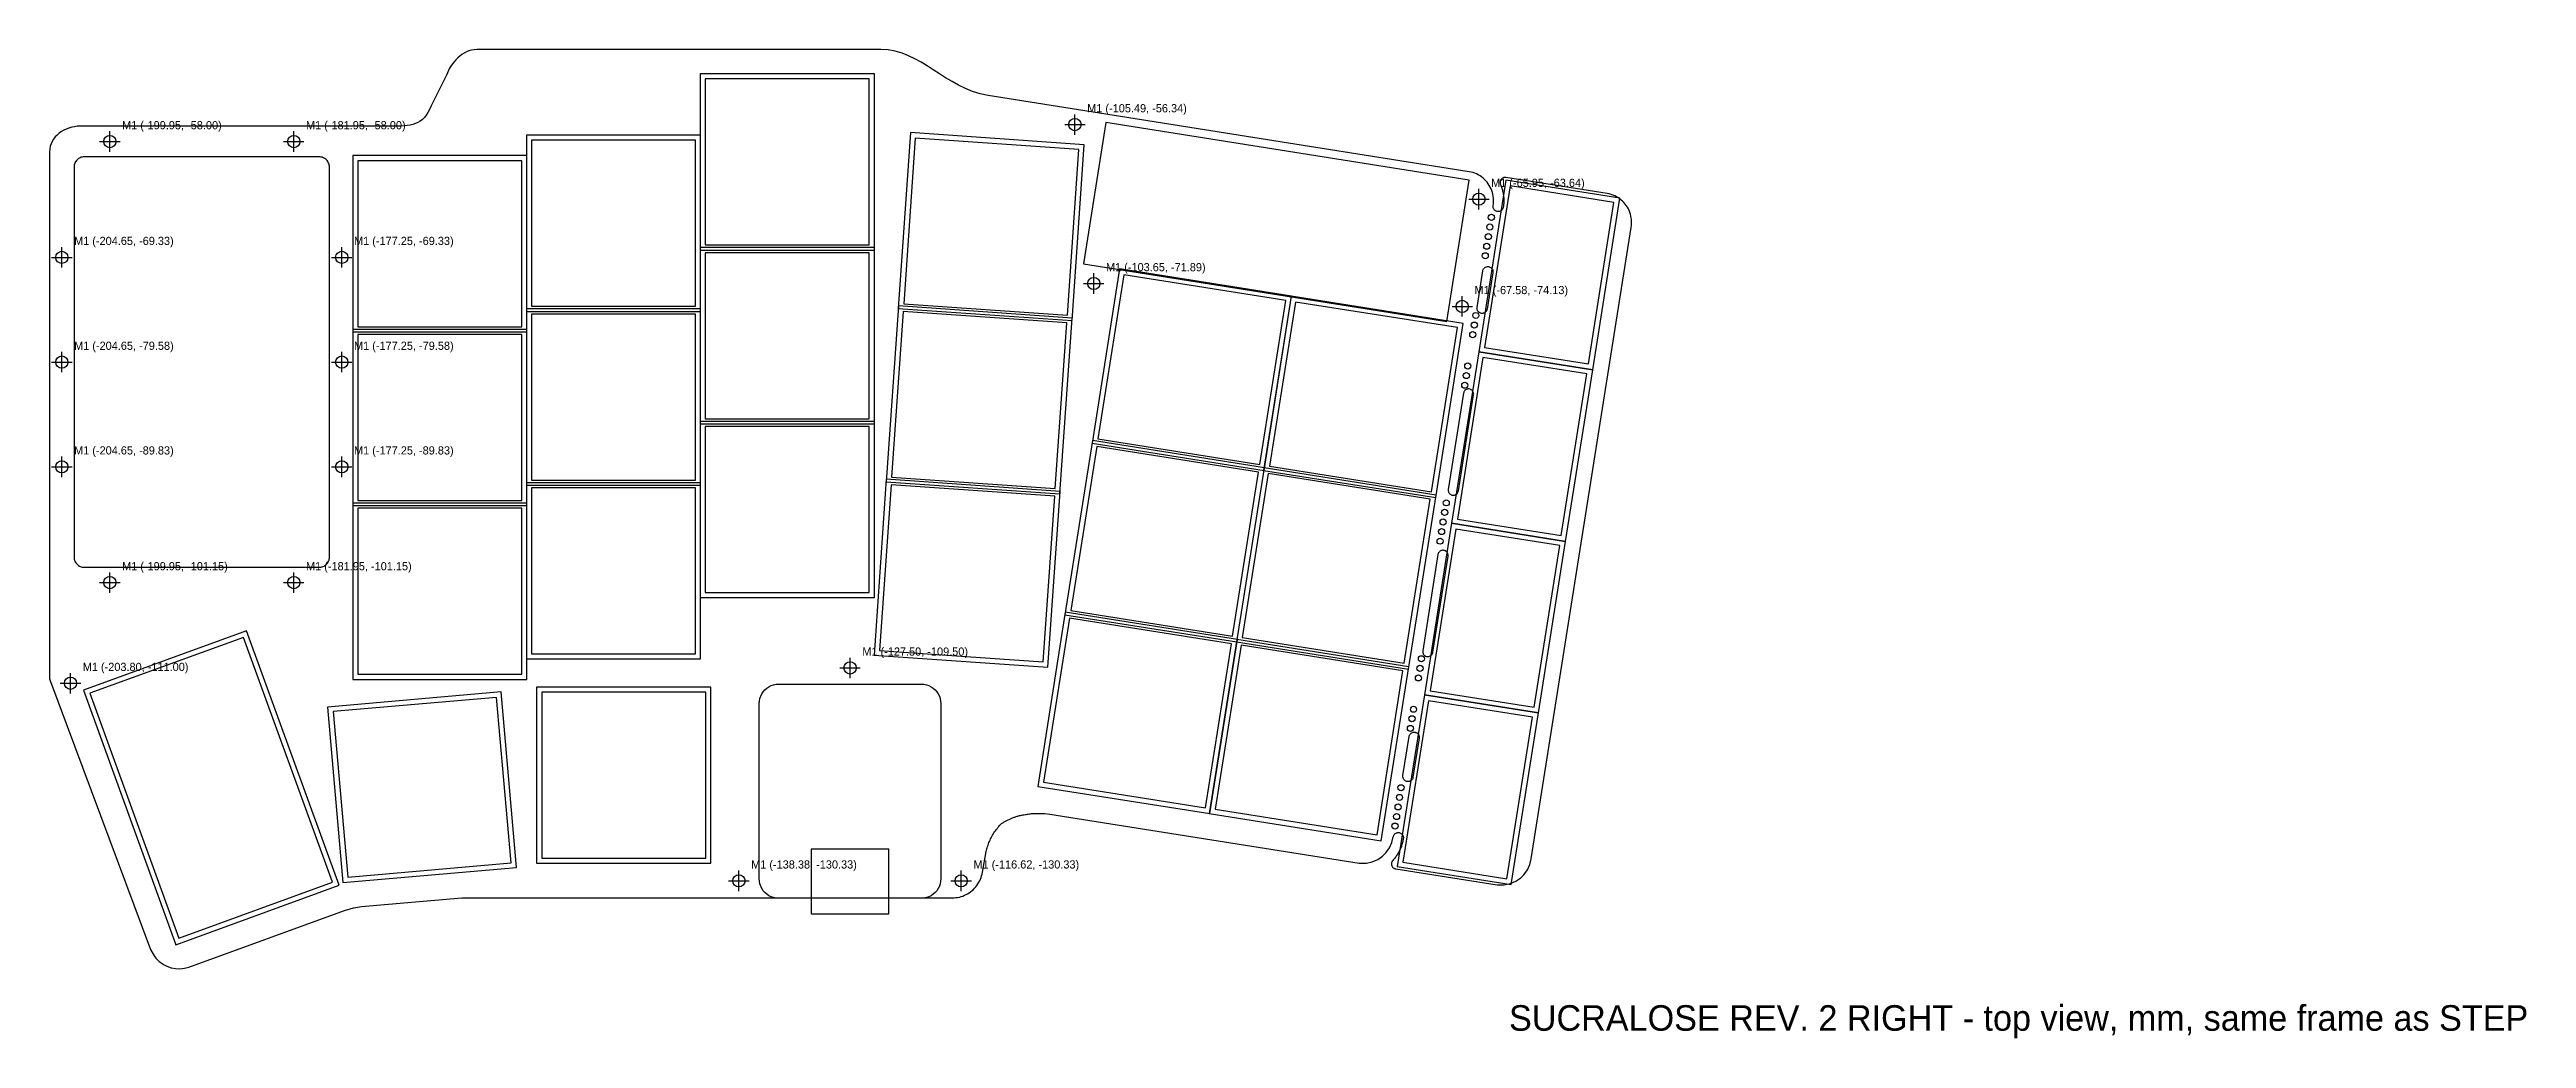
# Model space of a CAD drawing. Header units: millimetres. Extents: x -206 to 37, y -146 to -49.
import ezdxf

# ---------------------------------------------------------------- set-up
doc = ezdxf.new("R2010")
doc.units = ezdxf.units.MM
for name, color, linetype in [('BATTERY_BAY', 8, 'Continuous'), ('BOARD_OUTLINE', 7, 'Continuous'), ('BREAKAWAY_BITES', 30, 'Continuous'), ('BREAKAWAY_SLOTS', 30, 'Continuous'), ('DISPLAY', 3, 'Continuous'), ('KEYCAP_GUARD', 6, 'Continuous'), ('KEYCAPS', 4, 'Continuous'), ('KEYCAPS_COL6', 5, 'Continuous'), ('LABELS', 7, 'Continuous'), ('M1_HOLES', 2, 'Continuous'), ('XIAO', 1, 'Continuous'), ('XIAO_USB', 1, 'Continuous')]:
    doc.layers.add(name, color=color, linetype=linetype)

msp = doc.modelspace()

# ---------------------------------------------------------------- linework, layer by layer
at = {"layer": 'BATTERY_BAY'}
msp.add_lwpolyline([(-178.45, -60.5), (-178.46, -60.4), (-178.47, -60.3), (-178.49, -60.2), (-178.53, -60.11), (-178.57, -60.02), (-178.62, -59.94), (-178.68, -59.86), (-178.74, -59.79), (-178.81, -59.73), (-178.89, -59.67), (-178.97, -59.62), (-179.06, -59.58), (-179.15, -59.54), (-179.25, -59.52), (-179.35, -59.51), (-179.45, -59.5), (-202.45, -59.5), (-202.55, -59.51), (-202.65, -59.52), (-202.75, -59.54), (-202.84, -59.58), (-202.93, -59.62), (-203.01, -59.67), (-203.09, -59.73), (-203.16, -59.79), (-203.22, -59.86), (-203.28, -59.94), (-203.33, -60.02), (-203.37, -60.11), (-203.41, -60.2), (-203.43, -60.3), (-203.44, -60.4), (-203.45, -60.5), (-203.45, -98.65), (-203.44, -98.75), (-203.43, -98.85), (-203.41, -98.95), (-203.37, -99.04), (-203.33, -99.13), (-203.28, -99.21), (-203.22, -99.29), (-203.16, -99.36), (-203.09, -99.42), (-203.01, -99.48), (-202.93, -99.53), (-202.84, -99.57), (-202.75, -99.61), (-202.65, -99.63), (-202.55, -99.64), (-202.45, -99.65), (-179.45, -99.65), (-179.35, -99.64), (-179.25, -99.63), (-179.15, -99.61), (-179.06, -99.57), (-178.97, -99.53), (-178.89, -99.48), (-178.81, -99.42), (-178.74, -99.36), (-178.68, -99.29), (-178.62, -99.21), (-178.57, -99.13), (-178.53, -99.04), (-178.49, -98.95), (-178.47, -98.85), (-178.46, -98.75), (-178.45, -98.65), (-178.45, -60.5)], close=True, dxfattribs=at)
at = {"layer": 'BOARD_OUTLINE'}
msp.add_lwpolyline([(-51.04, -66.42), (-51.01, -66.23), (-51, -66.04), (-51, -65.86), (-51.01, -65.67), (-51.03, -65.48), (-51.07, -65.3), (-51.11, -65.11), (-51.17, -64.94), (-51.24, -64.76), (-51.32, -64.59), (-51.42, -64.43), (-51.52, -64.27), (-51.63, -64.12), (-51.76, -63.98), (-51.89, -63.84), (-52.03, -63.72), (-52.18, -63.6), (-52.33, -63.49), (-52.49, -63.4), (-52.66, -63.31), (-52.84, -63.24), (-53.01, -63.18), (-53.19, -63.13), (-53.38, -63.09), (-63.3, -61.52), (-63.35, -61.51), (-63.39, -61.51), (-63.44, -61.52), (-63.48, -61.52), (-63.53, -61.53), (-63.57, -61.55), (-63.61, -61.57), (-63.65, -61.59), (-63.68, -61.61), (-63.72, -61.64), (-63.75, -61.67), (-63.78, -61.71), (-63.8, -61.74), (-63.83, -61.78), (-63.85, -61.82), (-63.86, -61.87), (-63.87, -61.91), (-63.88, -61.95), (-63.88, -62), (-63.88, -62.04), (-63.88, -62.09), (-63.87, -62.13), (-63.86, -62.17), (-63.84, -62.21), (-63.8, -62.3), (-63.77, -62.39), (-63.73, -62.48), (-63.7, -62.57), (-63.68, -62.66), (-63.65, -62.75), (-63.63, -62.84), (-63.6, -62.93), (-63.58, -63.02), (-63.57, -63.12), (-63.55, -63.21), (-63.54, -63.3), (-63.53, -63.4), (-63.52, -63.49), (-63.51, -63.59), (-63.51, -63.68), (-63.51, -63.78), (-63.51, -63.87), (-63.51, -63.96), (-63.52, -64.06), (-63.53, -64.15), (-63.54, -64.25), (-63.55, -64.34), (-63.56, -64.43), (-63.58, -64.5), (-63.6, -64.56), (-63.63, -64.62), (-63.67, -64.67), (-63.71, -64.72), (-63.76, -64.76), (-63.82, -64.8), (-63.88, -64.82), (-63.94, -64.84), (-64.01, -64.85), (-64.07, -64.86), (-64.14, -64.85), (-64.2, -64.84), (-64.26, -64.81), (-64.32, -64.78), (-64.37, -64.74), (-64.42, -64.7), (-64.46, -64.65), (-64.5, -64.59), (-64.53, -64.54), (-64.55, -64.47), (-64.56, -64.41), (-64.56, -64.34), (-64.55, -64.28), (-64.53, -64.09), (-64.51, -63.9), (-64.51, -63.72), (-64.52, -63.53), (-64.54, -63.34), (-64.58, -63.16), (-64.63, -62.97), (-64.68, -62.79), (-64.75, -62.62), (-64.84, -62.45), (-64.93, -62.29), (-65.03, -62.13), (-65.14, -61.98), (-65.27, -61.84), (-65.4, -61.7), (-65.54, -61.58), (-65.69, -61.46), (-65.84, -61.35), (-66.01, -61.26), (-66.17, -61.17), (-66.35, -61.1), (-66.52, -61.04), (-66.71, -60.99), (-66.89, -60.95), (-113.97, -53.48), (-114.75, -53.32), (-115.5, -53.09), (-116.2, -52.81), (-116.87, -52.49), (-117.52, -52.14), (-118.15, -51.76), (-118.75, -51.37), (-119.35, -50.98), (-119.95, -50.6), (-120.55, -50.24), (-121.16, -49.9), (-121.77, -49.6), (-122.41, -49.35), (-123.08, -49.16), (-123.77, -49.04), (-124.5, -49), (-164, -49), (-164.28, -49.02), (-164.54, -49.06), (-164.8, -49.13), (-165.04, -49.23), (-165.27, -49.34), (-165.49, -49.48), (-165.7, -49.64), (-165.9, -49.81), (-166.08, -49.99), (-166.25, -50.19), (-166.41, -50.4), (-166.56, -50.61), (-166.69, -50.83), (-166.81, -51.05), (-166.91, -51.28), (-167, -51.5), (-168.5, -54.5), (-168.65, -54.85), (-168.81, -55.16), (-168.98, -55.43), (-169.16, -55.66), (-169.36, -55.85), (-169.57, -56.01), (-169.79, -56.14), (-170.03, -56.25), (-170.28, -56.33), (-170.55, -56.39), (-170.84, -56.44), (-171.14, -56.47), (-171.45, -56.49), (-171.78, -56.5), (-172.13, -56.5), (-172.5, -56.5), (-177, -56.5), (-197, -56.5), (-202.85, -56.5), (-203.13, -56.51), (-203.41, -56.55), (-203.68, -56.6), (-203.95, -56.68), (-204.21, -56.78), (-204.46, -56.9), (-204.69, -57.03), (-204.91, -57.19), (-205.11, -57.36), (-205.3, -57.55), (-205.46, -57.76), (-205.59, -57.98), (-205.7, -58.21), (-205.78, -58.46), (-205.83, -58.72), (-205.85, -59), (-205.85, -110.58), (-195.97, -137.05), (-195.62, -137.68), (-195.44, -137.91), (-195.12, -138.22), (-194.64, -138.56), (-194.38, -138.69), (-193.96, -138.83), (-193.53, -138.92), (-193.09, -138.94), (-192.65, -138.89), (-192.21, -138.78), (-176.98, -133.24), (-176.09, -132.98), (-175.31, -132.86), (-165.5, -132), (-138.5, -132), (-117.5, -132), (-117.32, -131.99), (-117.15, -131.98), (-116.98, -131.95), (-116.8, -131.92), (-116.63, -131.87), (-116.47, -131.82), (-116.3, -131.75), (-116.15, -131.68), (-115.99, -131.59), (-115.84, -131.5), (-115.7, -131.4), (-115.56, -131.29), (-115.43, -131.17), (-115.31, -131.05), (-115.19, -130.91), (-115.08, -130.78), (-114.98, -130.63), (-114.89, -130.48), (-114.81, -130.33), (-114.74, -130.17), (-114.67, -130), (-114.62, -129.84), (-114.57, -129.67), (-114.54, -129.49), (-114.16, -127.47), (-114.13, -127.34), (-114.1, -127.21), (-114.07, -127.09), (-114.03, -126.96), (-113.99, -126.83), (-113.95, -126.71), (-113.9, -126.59), (-113.85, -126.47), (-113.8, -126.34), (-113.74, -126.23), (-113.68, -126.11), (-113.62, -125.99), (-113.56, -125.88), (-113.49, -125.76), (-113.42, -125.65), (-113.35, -125.54), (-113.27, -125.43), (-113.2, -125.33), (-113.11, -125.23), (-113.03, -125.12), (-112.95, -125.02), (-112.86, -124.93), (-112.77, -124.83), (-112.67, -124.74), (-112.61, -124.7), (-112.55, -124.65), (-112.48, -124.61), (-112.41, -124.57), (-112.35, -124.54), (-112.28, -124.5), (-112.21, -124.46), (-112.15, -124.43), (-112.08, -124.39), (-112.01, -124.36), (-111.94, -124.32), (-111.87, -124.29), (-111.8, -124.26), (-111.73, -124.23), (-111.66, -124.2), (-111.59, -124.17), (-111.52, -124.14), (-111.44, -124.12), (-111.37, -124.09), (-111.3, -124.07), (-111.23, -124.04), (-111.15, -124.02), (-111.08, -124), (-111.01, -123.98), (-110.9, -123.95), (-110.8, -123.93), (-110.69, -123.91), (-110.58, -123.88), (-110.48, -123.86), (-110.37, -123.85), (-110.26, -123.83), (-110.16, -123.81), (-110.05, -123.8), (-109.94, -123.79), (-109.84, -123.77), (-109.73, -123.76), (-109.62, -123.75), (-109.51, -123.75), (-109.41, -123.74), (-109.3, -123.74), (-109.19, -123.73), (-109.08, -123.73), (-108.97, -123.73), (-108.87, -123.73), (-108.76, -123.73), (-108.65, -123.74), (-108.54, -123.74), (-108.43, -123.75), (-107.93, -123.81), (-77.68, -128.6), (-76.96, -128.6), (-76.39, -128.47), (-75.85, -128.24), (-75.37, -127.91), (-75.05, -127.6), (-74.71, -127.12), (-74.47, -126.59), (-74.33, -126.04), (-74.32, -125.97), (-74.29, -125.91), (-74.26, -125.85), (-74.23, -125.8), (-74.18, -125.75), (-74.13, -125.71), (-74.08, -125.68), (-74.02, -125.65), (-73.95, -125.63), (-73.89, -125.62), (-73.82, -125.62), (-73.76, -125.62), (-73.7, -125.64), (-73.63, -125.66), (-73.58, -125.69), (-73.52, -125.73), (-73.48, -125.77), (-73.43, -125.82), (-73.4, -125.88), (-73.37, -125.94), (-73.35, -126), (-73.34, -126.06), (-73.34, -126.13), (-73.35, -126.19), (-73.36, -126.29), (-73.38, -126.39), (-73.4, -126.49), (-73.42, -126.59), (-73.45, -126.68), (-73.48, -126.78), (-73.51, -126.88), (-73.54, -126.97), (-73.58, -127.06), (-73.61, -127.16), (-73.65, -127.25), (-73.7, -127.34), (-73.74, -127.43), (-73.79, -127.52), (-73.84, -127.61), (-73.89, -127.69), (-73.94, -127.78), (-74, -127.86), (-74.05, -127.94), (-74.11, -128.02), (-74.18, -128.1), (-74.24, -128.18), (-74.3, -128.26), (-74.37, -128.33), (-74.4, -128.37), (-74.43, -128.4), (-74.45, -128.44), (-74.47, -128.48), (-74.48, -128.52), (-74.49, -128.57), (-74.5, -128.61), (-74.5, -128.66), (-74.5, -128.7), (-74.5, -128.75), (-74.49, -128.79), (-74.48, -128.83), (-74.46, -128.88), (-74.44, -128.92), (-74.42, -128.95), (-74.39, -128.99), (-74.36, -129.02), (-74.33, -129.05), (-74.29, -129.08), (-74.25, -129.11), (-74.21, -129.13), (-74.17, -129.14), (-74.13, -129.16), (-74.08, -129.17), (-64.17, -130.74), (-63.46, -130.74), (-62.88, -130.61), (-62.34, -130.38), (-61.86, -130.05), (-61.55, -129.74), (-61.2, -129.26), (-60.96, -128.73), (-60.82, -128.18), (-51.04, -66.42)], close=True, dxfattribs=at)
at = {"layer": 'BREAKAWAY_BITES'}
for centre in [(-64.73, -65.42), (-65.03, -67.3), (-64.88, -66.36), (-65.33, -69.18), (-65.18, -68.24), (-66.25, -75.02), (-66.55, -76.9), (-66.4, -75.96), (-67.04, -79.96), (-67.33, -81.84), (-67.18, -80.9), (-69.3, -94.28), (-69.15, -93.35), (-69.75, -97.1), (-69.6, -96.16), (-69.45, -95.22), (-71.57, -108.61), (-71.87, -110.48), (-71.72, -109.54), (-72.35, -113.54), (-72.65, -115.42), (-72.5, -114.48), (-73.57, -121.23), (-73.86, -123.1), (-73.72, -122.17), (-74.16, -124.98), (-74.01, -124.04)]:
    msp.add_circle(centre, 0.3, dxfattribs=at)
at = {"layer": 'BREAKAWAY_SLOTS'}
for points in [[(-64.57, -70.81), (-65.14, -74.39), (-65.16, -74.45), (-65.18, -74.51), (-65.21, -74.57), (-65.25, -74.63), (-65.29, -74.67), (-65.34, -74.72), (-65.4, -74.75), (-65.46, -74.78), (-65.52, -74.8), (-65.58, -74.81), (-65.65, -74.81), (-65.71, -74.81), (-65.78, -74.79), (-65.84, -74.77), (-65.9, -74.74), (-65.95, -74.7), (-66, -74.66), (-66.04, -74.61), (-66.07, -74.55), (-66.1, -74.49), (-66.12, -74.43), (-66.13, -74.36), (-66.14, -74.3), (-66.13, -74.23), (-65.56, -70.66), (-65.55, -70.59), (-65.53, -70.53), (-65.5, -70.47), (-65.46, -70.42), (-65.41, -70.37), (-65.36, -70.33), (-65.31, -70.3), (-65.25, -70.27), (-65.19, -70.25), (-65.12, -70.24), (-65.06, -70.24), (-64.99, -70.24), (-64.93, -70.26), (-64.87, -70.28), (-64.81, -70.31), (-64.75, -70.35), (-64.71, -70.39), (-64.66, -70.44), (-64.63, -70.5), (-64.6, -70.56), (-64.58, -70.62), (-64.57, -70.68), (-64.57, -70.75), (-64.57, -70.81)], [(-66.47, -82.78), (-66.46, -82.72), (-66.47, -82.65), (-66.48, -82.59), (-66.5, -82.53), (-66.53, -82.47), (-66.56, -82.41), (-66.6, -82.36), (-66.65, -82.32), (-66.7, -82.28), (-66.76, -82.25), (-66.82, -82.23), (-66.89, -82.21), (-66.95, -82.21), (-67.02, -82.21), (-67.08, -82.22), (-67.14, -82.24), (-67.2, -82.27), (-67.26, -82.3), (-67.31, -82.34), (-67.35, -82.39), (-67.39, -82.45), (-67.42, -82.5), (-67.44, -82.56), (-67.46, -82.63), (-68.95, -92.03), (-68.95, -92.1), (-68.95, -92.16), (-68.94, -92.23), (-68.92, -92.29), (-68.89, -92.35), (-68.86, -92.4), (-68.82, -92.45), (-68.77, -92.5), (-68.71, -92.54), (-68.66, -92.57), (-68.6, -92.59), (-68.53, -92.6), (-68.47, -92.61), (-68.4, -92.61), (-68.34, -92.6), (-68.27, -92.58), (-68.21, -92.55), (-68.16, -92.51), (-68.11, -92.47), (-68.06, -92.42), (-68.03, -92.37), (-68, -92.31), (-67.97, -92.25), (-67.96, -92.19), (-66.47, -82.78)], [(-68.97, -98.57), (-68.96, -98.5), (-68.97, -98.44), (-68.98, -98.37), (-69, -98.31), (-69.02, -98.25), (-69.06, -98.2), (-69.1, -98.15), (-69.15, -98.1), (-69.2, -98.06), (-69.26, -98.03), (-69.32, -98.01), (-69.39, -98), (-69.45, -97.99), (-69.52, -97.99), (-69.58, -98), (-69.64, -98.02), (-69.7, -98.05), (-69.76, -98.09), (-69.81, -98.13), (-69.85, -98.18), (-69.89, -98.23), (-69.92, -98.29), (-69.94, -98.35), (-69.96, -98.41), (-71.44, -107.82), (-71.45, -107.88), (-71.45, -107.95), (-71.44, -108.01), (-71.42, -108.07), (-71.39, -108.13), (-71.36, -108.19), (-71.31, -108.24), (-71.27, -108.28), (-71.21, -108.32), (-71.16, -108.35), (-71.09, -108.37), (-71.03, -108.39), (-70.97, -108.39), (-70.9, -108.39), (-70.84, -108.38), (-70.77, -108.36), (-70.71, -108.33), (-70.66, -108.3), (-70.61, -108.26), (-70.56, -108.21), (-70.53, -108.15), (-70.5, -108.1), (-70.47, -108.03), (-70.46, -107.97), (-68.97, -98.57)], [(-71.79, -116.37), (-72.4, -120.2), (-72.41, -120.26), (-72.43, -120.32), (-72.46, -120.38), (-72.5, -120.44), (-72.55, -120.48), (-72.6, -120.52), (-72.65, -120.56), (-72.71, -120.59), (-72.77, -120.61), (-72.84, -120.62), (-72.9, -120.62), (-72.97, -120.61), (-73.03, -120.6), (-73.09, -120.58), (-73.15, -120.55), (-73.2, -120.51), (-73.25, -120.46), (-73.29, -120.41), (-73.33, -120.36), (-73.35, -120.3), (-73.37, -120.24), (-73.38, -120.17), (-73.39, -120.11), (-73.38, -120.04), (-72.77, -116.21), (-72.76, -116.15), (-72.74, -116.09), (-72.71, -116.03), (-72.67, -115.97), (-72.62, -115.93), (-72.57, -115.88), (-72.52, -115.85), (-72.46, -115.82), (-72.4, -115.8), (-72.33, -115.79), (-72.27, -115.79), (-72.2, -115.79), (-72.14, -115.81), (-72.08, -115.83), (-72.02, -115.86), (-71.97, -115.9), (-71.92, -115.94), (-71.88, -115.99), (-71.84, -116.05), (-71.82, -116.11), (-71.8, -116.17), (-71.79, -116.24), (-71.78, -116.3), (-71.79, -116.37)]]:
    msp.add_lwpolyline(points, close=True, dxfattribs=at)
at = {"layer": 'DISPLAY'}
msp.add_lwpolyline([(-66.9, -61.78), (-102.45, -56.15), (-104.64, -69.98), (-69.09, -75.61)], close=True, dxfattribs=at)
at = {"layer": 'KEYCAP_GUARD'}
for points in [[(-125.12, -51.38), (-142.18, -51.38), (-142.18, -68.62), (-125.12, -68.62)], [(-142.12, -57.38), (-159.18, -57.38), (-159.18, -74.62), (-142.12, -74.62)], [(-104.57, -58.32), (-121.57, -57.13), (-122.78, -74.34), (-105.77, -75.52)], [(-159.12, -59.38), (-176.18, -59.38), (-176.18, -76.62), (-159.12, -76.62)], [(-63.31, -61.77), (-65.97, -78.56), (-54.81, -80.33), (-52.15, -63.54)], [(-125.12, -68.38), (-142.18, -68.38), (-142.18, -85.62), (-125.12, -85.62)], [(-84.28, -73.14), (-101.12, -70.47), (-103.81, -87.51), (-86.97, -90.17)], [(-142.12, -74.38), (-159.18, -74.38), (-159.18, -91.62), (-142.12, -91.62)], [(-105.75, -75.28), (-122.76, -74.09), (-123.96, -91.29), (-106.95, -92.48)], [(-67.48, -75.8), (-84.32, -73.13), (-87.02, -90.17), (-70.18, -92.83)], [(-159.12, -76.38), (-176.18, -76.38), (-176.18, -93.62), (-159.12, -93.62)], [(-65.97, -78.56), (-68.63, -95.35), (-57.47, -97.12), (-54.81, -80.33)], [(-125.12, -85.38), (-142.18, -85.38), (-142.18, -102.62), (-125.12, -102.62)], [(-86.94, -89.93), (-103.78, -87.26), (-106.47, -104.3), (-89.63, -106.96)], [(-142.12, -91.38), (-159.18, -91.38), (-159.18, -108.62), (-142.12, -108.62)], [(-106.94, -92.23), (-123.95, -91.04), (-125.15, -108.25), (-108.14, -109.44)], [(-70.14, -92.59), (-86.98, -89.92), (-89.68, -106.96), (-72.84, -109.62)], [(-159.12, -93.38), (-176.18, -93.38), (-176.18, -110.62), (-159.12, -110.62)], [(-68.63, -95.35), (-71.29, -112.14), (-60.13, -113.91), (-57.47, -97.12)], [(-89.59, -106.72), (-106.43, -104.05), (-109.13, -121.09), (-92.29, -123.76)], [(-177.51, -130.77), (-186.57, -105.87), (-202.54, -111.68), (-193.48, -136.58)], [(-72.8, -109.38), (-89.64, -106.71), (-92.34, -123.75), (-75.5, -126.41)], [(-141.12, -111.38), (-158.18, -111.38), (-158.18, -128.62), (-141.12, -128.62)], [(-161.65, -111.84), (-178.63, -113.33), (-177.13, -130.51), (-160.14, -129.03)], [(-71.29, -112.14), (-73.95, -128.93), (-62.79, -130.7), (-60.13, -113.91)]]:
    msp.add_lwpolyline(points, close=True, dxfattribs=at)
at = {"layer": 'KEYCAPS'}
for points in [[(-125.62, -51.88), (-141.68, -51.88), (-141.68, -68.12), (-125.62, -68.12)], [(-142.62, -57.88), (-158.68, -57.88), (-158.68, -74.12), (-142.62, -74.12)], [(-105.1, -58.78), (-121.11, -57.66), (-122.24, -73.87), (-106.23, -74.99)], [(-159.62, -59.88), (-175.68, -59.88), (-175.68, -76.12), (-159.62, -76.12)], [(-125.62, -68.88), (-141.68, -68.88), (-141.68, -85.12), (-125.62, -85.12)], [(-84.85, -73.55), (-100.7, -71.04), (-103.24, -87.09), (-87.39, -89.6)], [(-142.62, -74.88), (-158.68, -74.88), (-158.68, -91.12), (-142.62, -91.12)], [(-106.28, -75.74), (-122.3, -74.62), (-123.43, -90.83), (-107.42, -91.95)], [(-68.06, -76.21), (-83.91, -73.7), (-86.45, -89.75), (-70.6, -92.26)], [(-159.62, -76.88), (-175.68, -76.88), (-175.68, -93.12), (-159.62, -93.12)], [(-125.62, -85.88), (-141.68, -85.88), (-141.68, -102.12), (-125.62, -102.12)], [(-87.51, -90.34), (-103.36, -87.83), (-105.9, -103.88), (-90.05, -106.39)], [(-142.62, -91.88), (-158.68, -91.88), (-158.68, -108.12), (-142.62, -108.12)], [(-107.47, -92.7), (-123.48, -91.58), (-124.61, -107.79), (-108.6, -108.91)], [(-70.72, -93), (-86.57, -90.49), (-89.11, -106.54), (-73.26, -109.05)], [(-159.62, -93.88), (-175.68, -93.88), (-175.68, -110.12), (-159.62, -110.12)], [(-178.15, -130.47), (-186.87, -106.51), (-201.9, -111.98), (-193.18, -135.94)], [(-90.17, -107.13), (-106.02, -104.62), (-108.56, -120.67), (-92.71, -123.18)], [(-73.38, -109.79), (-89.23, -107.28), (-91.77, -123.33), (-75.92, -125.84)], [(-162.1, -112.38), (-178.09, -113.78), (-176.67, -129.97), (-160.68, -128.57)], [(-141.62, -111.88), (-157.68, -111.88), (-157.68, -128.12), (-141.62, -128.12)]]:
    msp.add_lwpolyline(points, close=True, dxfattribs=at)
at = {"layer": 'KEYCAPS_COL6'}
for points in [[(-62.9, -62.34), (-65.4, -78.15), (-55.23, -79.76), (-52.73, -63.95)], [(-65.56, -79.13), (-68.06, -94.94), (-57.89, -96.55), (-55.39, -80.74)], [(-68.22, -95.92), (-70.72, -111.73), (-60.55, -113.34), (-58.04, -97.53)], [(-70.88, -112.71), (-73.38, -128.52), (-63.21, -130.13), (-60.7, -114.33)]]:
    msp.add_lwpolyline(points, close=True, dxfattribs=at)
at = {"layer": 'M1_HOLES'}
for p, q in [((-105.49, -57.34), (-105.49, -55.34)), ((-200.95, -58), (-198.95, -58)), ((-199.95, -59), (-199.95, -57)), ((-182.95, -58), (-180.95, -58)), ((-181.95, -59), (-181.95, -57)), ((-106.49, -56.34), (-104.49, -56.34)), ((-65.95, -64.64), (-65.95, -62.64)), ((-66.95, -63.64), (-64.95, -63.64)), ((-205.65, -69.33), (-203.65, -69.33)), ((-204.65, -70.33), (-204.65, -68.33)), ((-178.25, -69.33), (-176.25, -69.33)), ((-177.25, -70.33), (-177.25, -68.33)), ((-104.65, -71.89), (-102.65, -71.89)), ((-103.65, -72.89), (-103.65, -70.89)), ((-68.58, -74.13), (-66.58, -74.13)), ((-67.58, -75.13), (-67.58, -73.13)), ((-205.65, -79.58), (-203.65, -79.58)), ((-204.65, -80.58), (-204.65, -78.58)), ((-178.25, -79.58), (-176.25, -79.58)), ((-177.25, -80.58), (-177.25, -78.58)), ((-204.65, -90.83), (-204.65, -88.83)), ((-177.25, -90.83), (-177.25, -88.83)), ((-205.65, -89.83), (-203.65, -89.83)), ((-178.25, -89.83), (-176.25, -89.83)), ((-200.95, -101.15), (-198.95, -101.15)), ((-199.95, -102.15), (-199.95, -100.15)), ((-182.95, -101.15), (-180.95, -101.15)), ((-181.95, -102.15), (-181.95, -100.15)), ((-127.5, -110.5), (-127.5, -108.5)), ((-204.8, -111), (-202.8, -111)), ((-203.8, -112), (-203.8, -110)), ((-128.5, -109.5), (-126.5, -109.5)), ((-139.38, -130.33), (-137.38, -130.33)), ((-138.38, -131.33), (-138.38, -129.33)), ((-117.62, -130.33), (-115.62, -130.33)), ((-116.62, -131.33), (-116.62, -129.33))]:
    msp.add_line(p, q, dxfattribs=at)
for centre in [(-105.49, -56.34), (-199.95, -58), (-181.95, -58), (-65.95, -63.64), (-204.65, -69.33), (-177.25, -69.33), (-103.65, -71.89), (-67.58, -74.13), (-204.65, -79.58), (-177.25, -79.58), (-204.65, -89.83), (-177.25, -89.83), (-199.95, -101.15), (-181.95, -101.15), (-127.5, -109.5), (-203.8, -111), (-138.38, -130.33), (-116.62, -130.33)]:
    msp.add_circle(centre, 0.6, dxfattribs=at)
at = {"layer": 'XIAO'}
msp.add_lwpolyline([(-118.61, -112.99), (-118.61, -130.14), (-118.63, -130.38), (-118.67, -130.63), (-118.76, -130.87), (-118.87, -131.09), (-119, -131.3), (-119.17, -131.48), (-119.36, -131.65), (-119.56, -131.79), (-119.79, -131.9), (-120.02, -131.98), (-120.27, -132.02), (-120.52, -132.04), (-134.49, -132.04), (-134.73, -132.02), (-134.98, -131.98), (-135.21, -131.9), (-135.44, -131.79), (-135.64, -131.65), (-135.83, -131.48), (-136, -131.3), (-136.13, -131.09), (-136.24, -130.87), (-136.33, -130.63), (-136.37, -130.38), (-136.39, -130.14), (-136.39, -112.99), (-136.37, -112.74), (-136.33, -112.5), (-136.24, -112.26), (-136.13, -112.04), (-136, -111.83), (-135.83, -111.64), (-135.64, -111.48), (-135.44, -111.34), (-135.21, -111.23), (-134.98, -111.15), (-134.73, -111.1), (-134.49, -111.09), (-120.52, -111.09), (-120.27, -111.1), (-120.02, -111.15), (-119.79, -111.23), (-119.56, -111.34), (-119.36, -111.48), (-119.17, -111.64), (-119, -111.83), (-118.87, -112.04), (-118.76, -112.26), (-118.67, -112.5), (-118.63, -112.74), (-118.61, -112.99)], close=True, dxfattribs=at)
at = {"layer": 'XIAO_USB'}
msp.add_lwpolyline([(-131.31, -127.22), (-131.31, -133.56), (-123.69, -133.56), (-123.69, -127.22)], close=True, dxfattribs=at)

# ---------------------------------------------------------------- texts
at = {"layer": 'LABELS'}
for s, height, p in [('M1 (-105.49, -56.34)', 0.8, (-104.29, -55.14)), ('M1 (-199.95, -58.00)', 0.8, (-198.75, -56.8)), ('M1 (-181.95, -58.00)', 0.8, (-180.75, -56.8)), ('M1 (-65.95, -63.64)', 0.8, (-64.75, -62.44)), ('M1 (-204.65, -69.33)', 0.8, (-203.45, -68.12)), ('M1 (-177.25, -69.33)', 0.8, (-176.05, -68.12)), ('M1 (-103.65, -71.89)', 0.8, (-102.45, -70.69)), ('M1 (-67.58, -74.13)', 0.8, (-66.38, -72.93)), ('M1 (-204.65, -79.58)', 0.8, (-203.45, -78.38)), ('M1 (-177.25, -79.58)', 0.8, (-176.05, -78.38)), ('M1 (-204.65, -89.83)', 0.8, (-203.45, -88.62)), ('M1 (-177.25, -89.83)', 0.8, (-176.05, -88.62)), ('M1 (-199.95, -101.15)', 0.8, (-198.75, -99.95)), ('M1 (-181.95, -101.15)', 0.8, (-180.75, -99.95)), ('M1 (-203.80, -111.00)', 0.8, (-202.6, -109.8)), ('M1 (-127.50, -109.50)', 0.8, (-126.3, -108.3)), ('M1 (-138.38, -130.33)', 0.8, (-137.18, -129.13)), ('M1 (-116.62, -130.33)', 0.8, (-115.42, -129.13)), ('SUCRALOSE REV. 2 RIGHT - top view, mm, same frame as STEP', 2.5, (-63, -145))]:
    msp.add_text(s, height=height, dxfattribs=at).set_placement(p)

doc.saveas('drawing.dxf')
